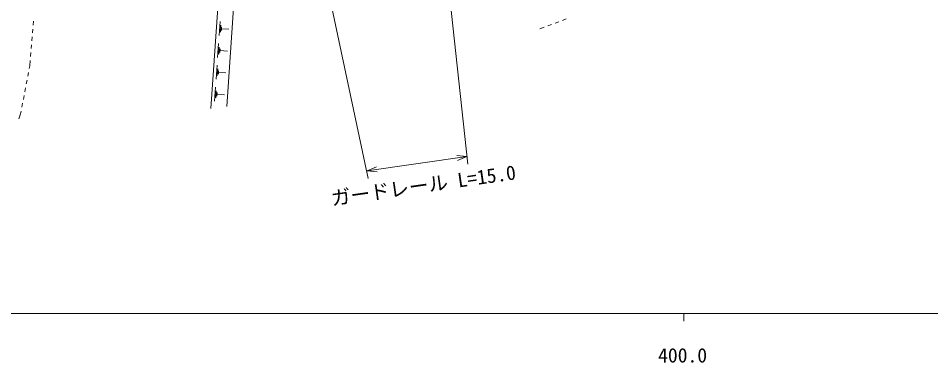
# Model space of a CAD drawing. Units: millimetres, scale not verified. Extents: x 40000 to 680000, y 20000 to 380000.
# Drawn here: x 383314 to 499419, y 198715 to 242540 of the extents above; entities that cross this region are included whole.
import ezdxf
from ezdxf.enums import TextEntityAlignment as Align

# ---------------------------------------------------------------- set-up
doc = ezdxf.new("R2010")
doc.units = ezdxf.units.MM
doc.header["$LTSCALE"] = 1000
for name, color, linetype, lineweight in [('M-BGD', 7, 'Continuous', 13), ('M-STR-HTXT', 7, 'Continuous', 13), ('M-TTL-BAND', 7, 'Continuous', 13)]:
    doc.layers.add(name, color=color, linetype=linetype, lineweight=lineweight)
doc.styles.add('ＭＳ ゴシック', font='')
doc.styles.get('ＭＳ ゴシック').set_extended_font_data('MS Gothic')

msp = doc.modelspace()

# ---------------------------------------------------------------- linework, layer by layer
at = {"layer": 'M-BGD'}
for p, q in [((407835, 231074), (409645, 257181)), ((411634, 257205), (409848, 231307)), ((385212, 241661), (385254, 242159)), ((408877, 240332), (409001, 242110)), ((409027, 240768), (409089, 241658)), ((451154, 241747), (450686, 241571)), ((452090, 242099), (451622, 241923)), ((453026, 242452), (452558, 242275)), ((385128, 240665), (385170, 241163)), ((409161, 240982), (409192, 241427)), ((409176, 241205), (410125, 241139)), ((450218, 241395), (449668, 241188)), ((385043, 239668), (385086, 240167)), ((408685, 237553), (408808, 239333)), ((384875, 237675), (384917, 238174)), ((384959, 238672), (385001, 239170)), ((408834, 237990), (408896, 238880)), ((408968, 238204), (408999, 238649)), ((408984, 238427), (409933, 238361)), ((384775, 236496), (384833, 237177)), ((384708, 236144), (384775, 236496)), ((408492, 234772), (408616, 236554)), ((408642, 235210), (408703, 236101)), ((408776, 235424), (408807, 235870)), ((384336, 234179), (384429, 234671)), ((384522, 235162), (384615, 235653)), ((408791, 235647), (409742, 235581)), ((384149, 233197), (384242, 233688)), ((408299, 231990), (408423, 233774)), ((383963, 232214), (384056, 232706)), ((408449, 232428), (408511, 233320)), ((408583, 232643), (408614, 233089)), ((408599, 232866), (409550, 232800)), ((383777, 231232), (383870, 231723)), ((383406, 229757), (383617, 230389)), ((383617, 230389), (383683, 230741))]:
    msp.add_line(p, q, dxfattribs=at)
at = {"layer": 'M-STR-HTXT'}
for p, q in [((436957, 256784), (440522, 223957)), ((421006, 254178), (427853, 222144)), ((427711, 223134), (440380, 224947)), ((440380, 224947), (439099, 225080)), ((440380, 224947), (439187, 224461)), ((427711, 223134), (428904, 223621)), ((427711, 223134), (428993, 223002))]:
    msp.add_line(p, q, dxfattribs=at)
at = {"layer": 'M-TTL-BAND'}
for p, q in [((40000, 205000), (579000, 205000)), ((468000, 205000), (468000, 204000))]:
    msp.add_line(p, q, dxfattribs=at)

# ---------------------------------------------------------------- texts
at = {"layer": 'M-STR-HTXT', "style": 'ＭＳ ゴシック'}
msp.add_text('ガードレール L=15.0', height=1833, rotation=8.145, dxfattribs=at).set_placement((435071, 219838), align=Align.BOTTOM_CENTER)
at = {"layer": 'M-TTL-BAND', "style": 'ＭＳ ゴシック'}
msp.add_text('400.0', height=1833, dxfattribs=at).set_placement((467844, 198195), align=Align.BOTTOM_CENTER)

doc.saveas('drawing.dxf')
